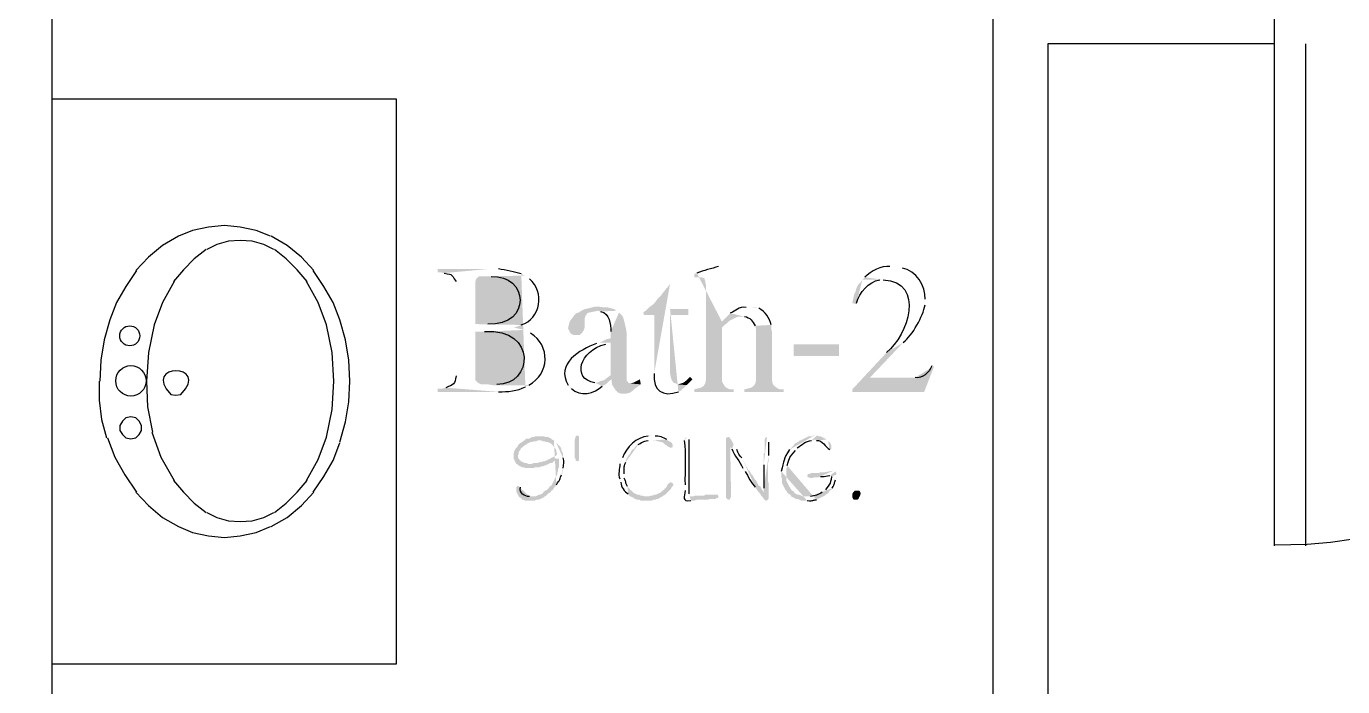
# Model space of a CAD drawing. Header units: inches. Extents: x -167 to 6071, y -6287 to -2731.
# Drawn here: x 1395.3 to 1479.2, y -5917.1 to -5875 of the extents above; entities that cross this region are included whole.
import ezdxf

# ---------------------------------------------------------------- set-up
doc = ezdxf.new("R2010")
doc.units = ezdxf.units.IN
doc.header["$LTSCALE"] = 96
doc.header["$MEASUREMENT"] = 0
doc.layers.add('PDF_Geometry', color=7, linetype='Continuous', true_color=0x4a4a4a)
doc.layers.add('PDF_Solid Fills', color=7, linetype='Continuous')

msp = doc.modelspace()

# ---------------------------------------------------------------- hatches: boundary and pattern name
at = {"layer": 'PDF_Solid Fills', "transparency": 33554559}
h = msp.add_hatch(color=256, dxfattribs=at)
h.paths.add_polyline_path([(1424.81, -5890.442), (1421.503, -5890.442), (1421.503, -5890.655), (1421.663, -5890.655), (1421.93, -5890.709)], flags=0)
h.paths.add_polyline_path([(1422.677, -5891.242), (1422.677, -5897.269)], flags=0)
h.paths.add_polyline_path([(1422.037, -5898.015), (1421.823, -5898.069), (1421.503, -5898.069), (1421.503, -5898.282), (1425.397, -5898.282)], flags=0)
h.paths.add_polyline_path([(1427.103, -5897.962), (1427.317, -5897.855), (1425.023, -5897.855), (1424.703, -5897.802), (1424.277, -5897.802), (1424.063, -5897.695), (1423.903, -5897.535), (1423.903, -5894.442), (1424.437, -5894.442), (1427.05, -5894.335), (1426.837, -5894.282), (1426.57, -5894.229), (1426.357, -5894.175), (1426.57, -5894.122), (1426.837, -5894.015), (1423.903, -5893.962), (1423.903, -5891.295), (1423.957, -5891.082), (1424.117, -5890.922), (1424.597, -5890.922), (1427.05, -5890.869), (1426.837, -5890.762)], flags=0)
h.paths.add_polyline_path([(1425.397, -5890.442), (1425.13, -5890.442)], flags=0)
h = msp.add_hatch(color=256, dxfattribs=at)
h.paths.add_polyline_path([(1439.637, -5890.229), (1439.423, -5890.282)], flags=0)
h.paths.add_polyline_path([(1438.037, -5890.709), (1437.877, -5890.762), (1437.877, -5890.975), (1438.357, -5890.975), (1438.463, -5891.029), (1438.517, -5891.029), (1438.57, -5891.242), (1438.623, -5891.509), (1438.623, -5897.535), (1438.57, -5897.749), (1438.463, -5897.909), (1438.303, -5898.015), (1437.877, -5898.122), (1437.877, -5898.282), (1440.383, -5898.282), (1440.383, -5898.122), (1440.17, -5898.122), (1440.01, -5898.069), (1439.85, -5897.962), (1439.743, -5897.802), (1439.637, -5897.589), (1439.637, -5894.175), (1439.743, -5894.069), (1439.957, -5893.909), (1439.637, -5893.802)], flags=0)
h = msp.add_hatch(color=256, dxfattribs=at)
h.paths.add_polyline_path([(1450.463, -5890.282), (1450.357, -5890.282)], flags=0)
h.paths.add_polyline_path([(1448.757, -5890.975), (1448.597, -5891.135), (1449.93, -5891.135)], flags=0)
h.paths.add_polyline_path([(1450.143, -5895.775), (1447.957, -5898.122), (1449.077, -5897.375), (1451.21, -5895.135)], flags=0)
h.paths.add_polyline_path([(1452.597, -5892.735), (1452.597, -5892.362)], flags=0)
h.paths.add_polyline_path([(1451.157, -5890.389), (1450.73, -5890.282)], flags=0)
h = msp.add_hatch(color=256, dxfattribs=at)
h.paths.add_polyline_path([(1427.05, -5890.869), (1424.597, -5890.922), (1424.917, -5890.922)], flags=0)
h.paths.add_polyline_path([(1424.703, -5893.962), (1423.903, -5893.962), (1426.837, -5894.015)], flags=0)
h.paths.add_polyline_path([(1427.37, -5891.082), (1427.21, -5890.975)], flags=0)
h = msp.add_hatch(color=256, dxfattribs=at)
h.paths.add_polyline_path([(1448.597, -5891.135), (1448.49, -5891.295), (1448.33, -5891.455), (1448.223, -5891.669), (1448.17, -5891.882), (1448.063, -5892.095), (1448.01, -5892.362), (1447.957, -5892.629), (1448.223, -5892.682), (1448.223, -5892.629)], flags=0)
h.paths.add_polyline_path([(1449.717, -5891.135), (1449.93, -5891.135)], flags=0)
h = msp.add_hatch(color=256, dxfattribs=at)
h.paths.add_polyline_path([(1436.33, -5891.402), (1436.17, -5891.615), (1436.117, -5891.669), (1435.903, -5891.935), (1435.743, -5892.149), (1435.53, -5892.362), (1435.37, -5892.575), (1435.21, -5892.735), (1435.05, -5892.842), (1434.89, -5893.002), (1434.783, -5893.109), (1434.677, -5893.162), (1434.623, -5893.269), (1434.677, -5893.375), (1435.317, -5893.375), (1435.317, -5897.109)], flags=0)
h.paths.add_polyline_path([(1436.863, -5898.282), (1437.077, -5898.175), (1437.077, -5898.122), (1437.237, -5898.015), (1437.397, -5897.855), (1436.81, -5897.802), (1436.703, -5897.749), (1436.543, -5897.695), (1436.437, -5897.535), (1436.383, -5897.375), (1436.33, -5897.109), (1436.33, -5893.375), (1437.503, -5893.375), (1437.503, -5893.002), (1436.33, -5893.002)], flags=0)
for points in [[(1431.743, -5892.842), (1431.583, -5892.842), (1431.157, -5892.949), (1430.89, -5893.002), (1430.677, -5893.109), (1430.517, -5893.215), (1430.357, -5893.269), (1430.197, -5893.429), (1430.037, -5893.642), (1429.93, -5893.802), (1429.877, -5894.015), (1429.823, -5894.229), (1429.877, -5894.335), (1429.983, -5894.549), (1430.143, -5894.655), (1430.57, -5894.655), (1430.73, -5894.495), (1430.837, -5894.335), (1430.89, -5894.122), (1430.89, -5893.589), (1430.943, -5893.429), (1431.05, -5893.269), (1431.21, -5893.215), (1431.743, -5893.109), (1432.917, -5893.109), (1432.757, -5893.002), (1432.33, -5892.895), (1432.063, -5892.895)], [(1440.01, -5893.429), (1439.797, -5893.642), (1439.637, -5893.802), (1439.957, -5893.909), (1440.117, -5893.749), (1440.543, -5893.535), (1440.703, -5893.482), (1440.917, -5893.482)], [(1432.33, -5897.375), (1432.117, -5897.535), (1431.903, -5897.589), (1431.69, -5897.695), (1431.53, -5897.695), (1432.223, -5897.802), (1432.383, -5897.642), (1432.597, -5897.482)], [(1437.61, -5897.322), (1437.397, -5897.535), (1437.183, -5897.695), (1437.023, -5897.749), (1436.81, -5897.802), (1437.397, -5897.855), (1437.557, -5897.695), (1437.77, -5897.482)], [(1428.01, -5901.109), (1427.743, -5901.109), (1427.637, -5901.162), (1427.53, -5901.162), (1427.423, -5901.215), (1427.317, -5901.269), (1427.157, -5901.269), (1427.05, -5901.375), (1426.943, -5901.429), (1426.89, -5901.482), (1426.783, -5901.535), (1426.677, -5901.642), (1426.623, -5901.695), (1426.57, -5901.802), (1426.463, -5901.909), (1426.41, -5902.015), (1426.357, -5902.175), (1426.357, -5902.549), (1426.41, -5902.655), (1426.517, -5902.869), (1427.423, -5902.869), (1427.263, -5902.869), (1427.157, -5902.815), (1427.05, -5902.815), (1426.837, -5902.709), (1426.783, -5902.655), (1426.677, -5902.549), (1426.623, -5902.442), (1426.623, -5902.335), (1426.677, -5902.229), (1426.677, -5902.122), (1426.783, -5901.962), (1426.837, -5901.855), (1426.943, -5901.802), (1427.05, -5901.695), (1427.157, -5901.642), (1427.21, -5901.589), (1427.317, -5901.535), (1427.423, -5901.482), (1427.53, -5901.482), (1427.637, -5901.429), (1427.797, -5901.429), (1427.903, -5901.375), (1428.917, -5901.375), (1428.81, -5901.322), (1428.757, -5901.269), (1428.65, -5901.215), (1428.543, -5901.162), (1428.383, -5901.162), (1428.277, -5901.109), (1428.17, -5901.109)], [(1430.517, -5901.322), (1430.517, -5902.655), (1430.41, -5902.709), (1430.303, -5902.655), (1430.303, -5902.549), (1430.25, -5902.495), (1430.25, -5901.322), (1430.303, -5901.162), (1430.303, -5901.109), (1430.41, -5901.055), (1430.517, -5901.109)], [(1436.17, -5901.375), (1435.157, -5901.375), (1435.423, -5901.375), (1435.53, -5901.429), (1435.637, -5901.429), (1435.69, -5901.482), (1435.797, -5901.482), (1435.903, -5901.535), (1436.01, -5901.642), (1436.117, -5901.695), (1436.17, -5901.749), (1436.277, -5901.802), (1436.383, -5901.855), (1436.49, -5901.802), (1436.49, -5901.642), (1436.437, -5901.535), (1436.383, -5901.482), (1436.277, -5901.429)], [(1440.01, -5901.162), (1439.903, -5901.215), (1439.903, -5905.002), (1439.957, -5905.109), (1440.063, -5905.162), (1440.17, -5905.109), (1440.17, -5905.055), (1440.223, -5904.949), (1440.17, -5901.749), (1440.383, -5901.642), (1440.33, -5901.535), (1440.223, -5901.322), (1440.17, -5901.269), (1440.117, -5901.162)], [(1428.757, -5902.495), (1428.65, -5902.549), (1428.543, -5902.602), (1428.437, -5902.655), (1428.33, -5902.709), (1428.223, -5902.709), (1428.117, -5902.762), (1428.01, -5902.762), (1427.85, -5902.815), (1427.637, -5902.815), (1427.53, -5902.869), (1426.517, -5902.869), (1426.623, -5902.922), (1426.677, -5902.975), (1426.783, -5903.029), (1426.89, -5903.082), (1426.997, -5903.082), (1427.103, -5903.135), (1427.637, -5903.135), (1427.743, -5903.082), (1428.01, -5903.082), (1428.117, -5903.029), (1428.223, -5903.029), (1428.33, -5902.975), (1428.383, -5902.975), (1428.703, -5902.815), (1428.81, -5902.815), (1428.917, -5902.709), (1429.13, -5902.602), (1429.183, -5902.549)], [(1436.383, -5904.042), (1436.277, -5904.095), (1436.17, -5904.202), (1436.117, -5904.309), (1436.063, -5904.415), (1435.957, -5904.469), (1435.957, -5904.522), (1435.85, -5904.575), (1435.743, -5904.682), (1435.637, -5904.735), (1435.53, -5904.789), (1435.423, -5904.842), (1435.317, -5904.842), (1435.21, -5904.895), (1435.103, -5904.895), (1434.943, -5904.949), (1433.823, -5904.949), (1434.037, -5905.055), (1434.09, -5905.109), (1434.25, -5905.162), (1434.357, -5905.162), (1434.463, -5905.215), (1435.157, -5905.215), (1435.263, -5905.162), (1435.37, -5905.162), (1435.477, -5905.109), (1435.583, -5905.109), (1435.637, -5905.055), (1435.743, -5905.002), (1435.85, -5904.949), (1435.903, -5904.895), (1436.01, -5904.842), (1436.117, -5904.735), (1436.223, -5904.629), (1436.277, -5904.575), (1436.383, -5904.469), (1436.437, -5904.362), (1436.49, -5904.309), (1436.543, -5904.202), (1436.49, -5904.095)], [(1448.17, -5905.162), (1448.063, -5905.162), (1448.01, -5905.109), (1447.957, -5905.002), (1447.957, -5904.789), (1448.01, -5904.682), (1448.117, -5904.575), (1448.383, -5904.575), (1448.437, -5904.629), (1448.49, -5904.735), (1448.49, -5904.789), (1448.437, -5904.949), (1448.383, -5905.002), (1448.383, -5905.055), (1448.277, -5905.162)], [(1439.21, -5904.842), (1438.57, -5904.842), (1438.517, -5904.895), (1437.93, -5904.895), (1437.823, -5904.949), (1437.557, -5904.949), (1439.423, -5904.949), (1439.37, -5904.842), (1439.317, -5904.842)]]:
    msp.add_hatch(color=256, dxfattribs=at).paths.add_polyline_path(points)
h = msp.add_hatch(color=256, dxfattribs=at)
h.paths.add_polyline_path([(1441.343, -5892.842), (1441.183, -5892.895)], flags=0)
h.paths.add_polyline_path([(1440.17, -5893.269), (1440.01, -5893.429), (1440.917, -5893.482), (1441.077, -5893.482)], flags=0)
h.paths.add_polyline_path([(1441.77, -5894.069), (1441.823, -5894.335), (1441.823, -5897.535), (1441.77, -5897.749), (1441.663, -5897.909), (1441.503, -5898.015), (1441.077, -5898.122), (1441.077, -5898.282), (1443.583, -5898.282), (1443.583, -5898.122), (1443.37, -5898.122), (1443.21, -5898.069), (1443.05, -5897.962), (1442.89, -5897.802), (1442.837, -5897.589), (1442.837, -5894.495), (1442.783, -5894.229), (1442.783, -5894.015)], flags=0)
h.paths.add_polyline_path([(1441.983, -5892.949), (1441.77, -5892.895), (1441.557, -5892.895)], flags=0)
h = msp.add_hatch(color=256, dxfattribs=at)
h.paths.add_polyline_path([(1432.917, -5893.109), (1431.743, -5893.109), (1431.903, -5893.162)], flags=0)
h.paths.add_polyline_path([(1432.543, -5894.442), (1432.543, -5894.869), (1432.277, -5894.922), (1431.85, -5895.135), (1432.543, -5895.135), (1432.543, -5897.215), (1432.33, -5897.375), (1432.597, -5897.482), (1432.597, -5897.589), (1432.65, -5897.855), (1432.757, -5898.015), (1432.863, -5898.175), (1433.023, -5898.335), (1433.183, -5898.389), (1433.557, -5898.389), (1433.77, -5898.335), (1433.983, -5898.175), (1434.09, -5898.069), (1434.25, -5897.962), (1434.463, -5897.802), (1433.823, -5897.749), (1433.663, -5897.695), (1433.557, -5897.535), (1433.557, -5894.495), (1433.503, -5894.175), (1433.45, -5893.962), (1433.397, -5893.749), (1433.343, -5893.535), (1433.237, -5893.375), (1433.077, -5893.215)], flags=0)
h = msp.add_hatch(color=256, dxfattribs=at)
h.paths.add_polyline_path([(1427.05, -5894.335), (1424.437, -5894.442), (1424.49, -5894.442)], flags=0)
h.paths.add_polyline_path([(1425.29, -5897.802), (1425.023, -5897.855), (1427.317, -5897.855)], flags=0)
h.paths.add_polyline_path([(1427.423, -5894.549), (1427.263, -5894.442)], flags=0)
h = msp.add_hatch(color=256, dxfattribs=at)
h.paths.add_polyline_path([(1431.85, -5895.135), (1431.637, -5895.189)], flags=0)
h.paths.add_polyline_path([(1429.823, -5897.855), (1429.983, -5898.069), (1430.037, -5898.069)], flags=0)
h.paths.add_polyline_path([(1432.01, -5897.909), (1432.223, -5897.802), (1431.53, -5897.695)], flags=0)
h.paths.add_polyline_path([(1432.223, -5895.242), (1432.543, -5895.135)], flags=0)
h = msp.add_hatch(color=256, dxfattribs=at)
h.paths.add_polyline_path([(1453.077, -5896.575), (1453.023, -5896.629)], flags=0)
h.paths.add_polyline_path([(1451.957, -5897.375), (1449.077, -5897.375), (1447.957, -5898.122), (1447.957, -5898.282), (1452.543, -5898.282), (1453.183, -5896.629)], flags=0)
h = msp.add_hatch(color=256, dxfattribs=at)
h.paths.add_polyline_path([(1428.917, -5901.375), (1428.01, -5901.375), (1428.117, -5901.375), (1428.223, -5901.429), (1428.33, -5901.429), (1428.437, -5901.482), (1428.543, -5901.482), (1428.65, -5901.535), (1428.757, -5901.589), (1428.863, -5901.695), (1428.917, -5901.802), (1429.023, -5901.909), (1429.077, -5902.015), (1429.077, -5902.122), (1429.13, -5902.229), (1429.077, -5902.335), (1428.97, -5902.389), (1428.863, -5902.442), (1428.757, -5902.495), (1429.183, -5902.549), (1429.237, -5902.549), (1429.237, -5903.082), (1429.183, -5903.189), (1429.183, -5903.349), (1429.13, -5903.455), (1429.13, -5903.562), (1429.077, -5903.669), (1429.023, -5903.722), (1428.97, -5903.829), (1428.863, -5904.042), (1428.757, -5904.255), (1428.65, -5904.309), (1428.597, -5904.415), (1428.49, -5904.522), (1428.277, -5904.629), (1428.223, -5904.735), (1428.117, -5904.789), (1428.01, -5904.842), (1427.957, -5904.842), (1427.85, -5904.895), (1427.743, -5904.949), (1427.37, -5904.949), (1428.277, -5905.002), (1428.33, -5904.949), (1428.437, -5904.895), (1428.49, -5904.842), (1428.597, -5904.735), (1428.703, -5904.682), (1428.757, -5904.575), (1428.863, -5904.522), (1428.917, -5904.415), (1429.023, -5904.309), (1429.077, -5904.202)], flags=0)
h.paths.add_polyline_path([(1429.397, -5903.562), (1429.45, -5903.509), (1429.45, -5903.402), (1429.503, -5903.295), (1429.503, -5903.135)], flags=0)
h.paths.add_polyline_path([(1429.503, -5902.495), (1429.503, -5902.229), (1429.45, -5902.122), (1429.397, -5902.015), (1429.397, -5901.909), (1429.343, -5901.802), (1429.29, -5901.749), (1429.183, -5901.642), (1429.077, -5901.535), (1429.023, -5901.429)], flags=0)
h = msp.add_hatch(color=256, dxfattribs=at)
h.paths.add_polyline_path([(1435.157, -5901.055), (1435.05, -5901.055), (1434.943, -5901.109)], flags=0)
h.paths.add_polyline_path([(1433.29, -5902.495), (1433.237, -5902.602), (1433.183, -5902.709), (1433.13, -5902.869)], flags=0)
h.paths.add_polyline_path([(1433.13, -5903.829), (1433.13, -5903.935), (1433.183, -5904.042)], flags=0)
h.paths.add_polyline_path([(1433.663, -5904.789), (1433.717, -5904.895), (1433.823, -5904.949), (1434.837, -5904.949), (1434.73, -5904.949), (1434.57, -5904.895), (1434.463, -5904.895), (1434.357, -5904.842), (1434.25, -5904.842), (1434.037, -5904.735), (1433.983, -5904.682), (1433.877, -5904.575), (1433.77, -5904.522), (1433.77, -5904.469), (1433.663, -5904.362), (1433.61, -5904.309)], flags=0)
h.paths.add_polyline_path([(1433.397, -5903.775), (1433.397, -5903.509)], flags=0)
h.paths.add_polyline_path([(1433.503, -5902.762), (1433.503, -5902.655), (1433.557, -5902.549), (1433.663, -5902.335), (1433.77, -5902.229), (1433.877, -5902.015), (1433.93, -5901.962), (1434.037, -5901.909), (1434.09, -5901.802), (1434.197, -5901.695), (1434.303, -5901.642)], flags=0)
h.paths.add_polyline_path([(1434.943, -5901.375), (1436.17, -5901.375), (1436.117, -5901.322)], flags=0)
h.paths.add_polyline_path([(1435.37, -5901.109), (1435.263, -5901.055)], flags=0)
h = msp.add_hatch(color=256, dxfattribs=at)
h.paths.add_polyline_path([(1437.397, -5901.162), (1437.29, -5901.215), (1437.237, -5901.375)], flags=0)
h.paths.add_polyline_path([(1437.29, -5904.202), (1437.29, -5904.575)], flags=0)
h.paths.add_polyline_path([(1437.663, -5905.215), (1437.877, -5905.215), (1438.037, -5905.162), (1438.73, -5905.162), (1438.837, -5905.109), (1439.21, -5905.109), (1439.317, -5905.055), (1439.37, -5905.055), (1439.423, -5904.949), (1437.557, -5904.949), (1437.557, -5904.789)], flags=0)
h.paths.add_polyline_path([(1437.557, -5901.322), (1437.503, -5901.215)], flags=0)
h = msp.add_hatch(color=256, dxfattribs=at)
h.paths.add_polyline_path([(1442.517, -5901.162), (1442.41, -5901.215), (1442.357, -5901.375), (1442.357, -5902.175), (1442.303, -5902.229), (1442.303, -5902.922)], flags=0)
h.paths.add_polyline_path([(1442.303, -5904.415), (1442.303, -5904.682), (1441.983, -5904.682), (1442.09, -5904.789), (1442.143, -5904.895), (1442.25, -5905.002), (1442.303, -5905.109), (1442.41, -5905.215), (1442.463, -5905.215), (1442.57, -5905.162), (1442.623, -5905.055), (1442.623, -5904.095), (1442.57, -5903.989), (1442.57, -5902.815), (1442.623, -5902.709), (1442.623, -5902.335)], flags=0)
h.paths.add_polyline_path([(1442.623, -5901.482), (1442.623, -5901.215)], flags=0)
h = msp.add_hatch(color=256, dxfattribs=at)
h.paths.add_polyline_path([(1445.557, -5901.055), (1445.503, -5901.055), (1445.397, -5901.109), (1445.183, -5901.109), (1445.077, -5901.162), (1444.97, -5901.215), (1444.863, -5901.269), (1444.757, -5901.322), (1444.65, -5901.375), (1444.597, -5901.375), (1444.49, -5901.482), (1444.277, -5901.589), (1444.223, -5901.695), (1444.117, -5901.802), (1444.063, -5901.855), (1443.957, -5901.962)], flags=0)
h.paths.add_polyline_path([(1443.423, -5903.349), (1443.423, -5903.722), (1443.477, -5903.829), (1443.477, -5904.095), (1443.53, -5904.202), (1443.637, -5904.415), (1443.69, -5904.522), (1443.743, -5904.575), (1443.797, -5904.682), (1443.903, -5904.789), (1444.01, -5904.842), (1444.063, -5904.949), (1444.383, -5905.109), (1444.49, -5905.109), (1444.703, -5905.215), (1445.077, -5905.215)], flags=0)
h.paths.add_polyline_path([(1445.663, -5905.162), (1445.77, -5905.109), (1445.877, -5905.055), (1445.983, -5905.002), (1446.09, -5904.949), (1444.81, -5904.949), (1444.597, -5904.842), (1444.49, -5904.842), (1444.277, -5904.735), (1444.223, -5904.629), (1444.117, -5904.575), (1444.063, -5904.522), (1444.01, -5904.415), (1443.957, -5904.362), (1443.903, -5904.255), (1443.743, -5903.935), (1443.743, -5903.189), (1443.797, -5903.082), (1443.797, -5902.975)], flags=0)
h.paths.add_polyline_path([(1444.33, -5902.015), (1444.383, -5901.962), (1444.437, -5901.855)], flags=0)
h.paths.add_polyline_path([(1445.343, -5901.375), (1445.45, -5901.375), (1445.557, -5901.322), (1446.303, -5901.322), (1446.25, -5901.269), (1445.93, -5901.109), (1445.823, -5901.109), (1445.717, -5901.055)], flags=0)
h = msp.add_hatch(color=256, dxfattribs=at)
h.paths.add_polyline_path([(1446.303, -5901.322), (1445.557, -5901.322), (1445.663, -5901.375)], flags=0)
h.paths.add_polyline_path([(1446.517, -5901.962), (1446.623, -5901.909), (1446.623, -5901.695), (1446.57, -5901.589), (1446.517, -5901.482), (1446.41, -5901.429)], flags=0)
h = msp.add_hatch(color=256, dxfattribs=at)
h.paths.add_polyline_path([(1440.383, -5901.642), (1440.17, -5901.749), (1440.17, -5901.802), (1440.277, -5901.909)], flags=0)
h.paths.add_polyline_path([(1440.97, -5903.135), (1441.023, -5903.242), (1441.13, -5903.349)], flags=0)
h.paths.add_polyline_path([(1441.77, -5904.362), (1441.877, -5904.522), (1441.983, -5904.682), (1442.303, -5904.682), (1442.25, -5904.575), (1442.197, -5904.522), (1442.143, -5904.415), (1442.09, -5904.309), (1441.983, -5904.255), (1441.877, -5904.042), (1441.823, -5903.935), (1441.717, -5903.829), (1441.663, -5903.722), (1441.61, -5903.615), (1441.503, -5903.509), (1441.45, -5903.402), (1441.397, -5903.295), (1441.343, -5903.295), (1441.29, -5903.189), (1441.237, -5903.082), (1441.183, -5903.029), (1441.077, -5902.815), (1440.97, -5902.602), (1440.917, -5902.495)], flags=0)
h.paths.add_polyline_path([(1440.597, -5901.962), (1440.543, -5901.855), (1440.49, -5901.749)], flags=0)
h = msp.add_hatch(color=256, dxfattribs=at)
h.paths.add_polyline_path([(1446.783, -5903.295), (1446.197, -5903.402), (1445.93, -5903.402), (1445.823, -5903.455), (1445.343, -5903.455), (1445.237, -5903.509), (1445.13, -5903.509), (1445.077, -5903.615), (1445.13, -5903.722), (1445.183, -5903.722), (1445.29, -5903.775), (1445.397, -5903.775), (1445.503, -5903.722), (1445.823, -5903.722), (1445.93, -5903.669)], flags=0)
h.paths.add_polyline_path([(1446.517, -5903.615), (1446.623, -5903.615), (1446.943, -5903.562), (1446.943, -5903.455), (1446.89, -5903.349)], flags=0)
h = msp.add_hatch(color=256, dxfattribs=at)
h.paths.add_polyline_path([(1446.943, -5903.562), (1446.623, -5903.615), (1446.623, -5903.669)], flags=0)
h.paths.add_polyline_path([(1446.25, -5904.522), (1446.143, -5904.575), (1446.143, -5904.629), (1446.037, -5904.682)], flags=0)
h.paths.add_polyline_path([(1445.29, -5904.949), (1445.13, -5904.949), (1446.09, -5904.949), (1446.197, -5904.895), (1446.25, -5904.842), (1446.357, -5904.789), (1446.463, -5904.682), (1446.517, -5904.575), (1446.623, -5904.522), (1446.677, -5904.415)], flags=0)
h.paths.add_polyline_path([(1446.89, -5903.882), (1446.943, -5903.775), (1446.943, -5903.669)], flags=0)
h = msp.add_hatch(color=256, dxfattribs=at)
h.paths.add_polyline_path([(1426.623, -5904.255), (1426.57, -5904.309), (1426.517, -5904.362), (1426.517, -5904.629), (1426.57, -5904.735), (1426.677, -5904.949), (1426.73, -5905.002), (1426.837, -5905.055), (1426.89, -5905.162), (1426.997, -5905.162), (1427.103, -5905.215), (1427.69, -5905.215), (1427.797, -5905.162), (1427.957, -5905.162), (1428.277, -5905.002), (1427.37, -5904.949)], flags=0)
h.paths.add_polyline_path([(1426.783, -5904.362), (1426.73, -5904.255)], flags=0)

# ---------------------------------------------------------------- linework, layer by layer
at = {"layer": 'PDF_Geometry', "color": 7}
for points in [[(1474.89, -5908.095), (1474.89, -5876.095), (1474.89, -5872.575), (1467.85, -5872.575), (1459.05, -5863.775), (1456.543, -5866.229), (1459.423, -5869.055), (1456.917, -5871.562), (1456.917, -5957.589), (1396.917, -5957.589), (1396.917, -5819.082), (1432.917, -5819.082), (1432.917, -5842.602), (1436.757, -5846.442)], [(1474.89, -5876.095), (1460.437, -5876.095), (1460.437, -5990.815), (1456.917, -5990.815), (1456.917, -5961.109), (1396.917, -5961.109), (1396.917, -6048.575), (1456.917, -6048.575), (1456.917, -6018.815), (1460.437, -6018.815), (1460.437, -6048.575), (1478.89, -6048.575), (1478.89, -6052.042), (1386.89, -6052.042), (1386.89, -5997.589), (1373.663, -5997.589), (1373.663, -5994.069)], [(1476.863, -5876.095), (1476.863, -5908.095)]]:
    msp.add_lwpolyline(points, dxfattribs=at)
at = {"layer": 'PDF_Geometry'}
msp.add_lwpolyline([(1474.89, -5908.042), (1476.97, -5907.989, 0.376096), (1506.783, -5878.175), (1506.837, -5876.095)], format="xyb", dxfattribs=at)
for points in [[(1396.917, -5915.615), (1418.89, -5915.615), (1418.89, -5879.615), (1396.917, -5879.615)], [(1410.837, -5888.362), (1409.93, -5887.989), (1408.917, -5887.775), (1407.903, -5887.669), (1406.89, -5887.775), (1405.877, -5887.989), (1404.97, -5888.362), (1403.957, -5888.949), (1403.05, -5889.695), (1402.25, -5890.549)], [(1411.05, -5889.215), (1410.41, -5888.895), (1409.663, -5888.682), (1408.917, -5888.629), (1408.17, -5888.682), (1407.423, -5888.895), (1406.783, -5889.215)], [(1413.61, -5890.549), (1412.81, -5889.695), (1411.903, -5888.949), (1410.89, -5888.362)], [(1406.73, -5889.215), (1405.983, -5889.802), (1405.29, -5890.495), (1404.65, -5891.242)], [(1413.183, -5891.242), (1412.543, -5890.495), (1411.85, -5889.802), (1411.103, -5889.215)], [(1402.303, -5890.549), (1401.61, -5891.562), (1401.023, -5892.575), (1400.597, -5893.695), (1400.223, -5894.975), (1400.01, -5896.255), (1399.957, -5897.589)], [(1404.703, -5891.242), (1403.957, -5892.575), (1403.423, -5894.015), (1403.05, -5895.775), (1402.943, -5897.589), (1402.997, -5899.242), (1403.317, -5900.842)], [(1413.13, -5903.935), (1413.877, -5902.602), (1414.41, -5901.162), (1414.783, -5899.402), (1414.89, -5897.589), (1414.783, -5895.775), (1414.41, -5894.015), (1413.877, -5892.575), (1413.13, -5891.242)], [(1415.263, -5901.482), (1415.637, -5900.202), (1415.85, -5898.922), (1415.903, -5897.589), (1415.85, -5896.255), (1415.637, -5894.975), (1415.263, -5893.695), (1414.837, -5892.575), (1414.25, -5891.562), (1413.557, -5890.549)], [(1399.903, -5897.589), (1399.903, -5898.815), (1400.063, -5900.042), (1400.383, -5901.215)], [(1404.49, -5898.442), (1404.81, -5898.495), (1405.13, -5898.442)], [(1400.437, -5901.215), (1400.917, -5902.442), (1401.557, -5903.562), (1402.303, -5904.682)], [(1403.263, -5900.842), (1403.85, -5902.442), (1404.703, -5903.935)], [(1413.557, -5904.682), (1414.25, -5903.669), (1414.837, -5902.655), (1415.263, -5901.535)], [(1402.25, -5904.682), (1403.05, -5905.535), (1403.957, -5906.282), (1404.97, -5906.869), (1405.877, -5907.242), (1406.89, -5907.455), (1407.903, -5907.562), (1408.917, -5907.455), (1409.93, -5907.242), (1410.837, -5906.869)], [(1404.65, -5903.935), (1405.29, -5904.682), (1405.983, -5905.375), (1406.73, -5905.962)], [(1410.89, -5906.869), (1411.903, -5906.282), (1412.81, -5905.535), (1413.61, -5904.682)], [(1411.103, -5905.962), (1411.85, -5905.375), (1412.543, -5904.682), (1413.183, -5903.935)], [(1406.783, -5905.962), (1407.423, -5906.282), (1408.17, -5906.495), (1408.917, -5906.549), (1409.663, -5906.495), (1410.41, -5906.282), (1411.05, -5905.962)]]:
    msp.add_lwpolyline(points, dxfattribs=at)
msp.add_lwpolyline([(1401.93, -5901.269), (1402.25, -5901.215), (1402.463, -5901.002), (1402.623, -5900.735), (1402.623, -5900.415), (1402.463, -5900.149), (1402.25, -5899.935), (1401.93, -5899.882), (1401.61, -5899.935), (1401.397, -5900.149), (1401.237, -5900.415), (1401.237, -5900.735), (1401.397, -5901.002), (1401.61, -5901.215)], close=True, dxfattribs=at)
for centre, radius in [((1401.865, -5894.712), 0.637), ((1401.939, -5897.58), 0.969)]:
    msp.add_circle(centre, radius, dxfattribs=at)
for points in [[(1426.837, -5890.762), (1426.418, -5890.627), (1425.832, -5890.516), (1425.397, -5890.442)], [(1439.423, -5890.282), (1438.959, -5890.424), (1438.497, -5890.553), (1438.037, -5890.709)], [(1450.357, -5890.282), (1449.818, -5890.239), (1449.122, -5890.59), (1448.757, -5890.975)], [(1452.597, -5892.362), (1452.652, -5891.534), (1452.004, -5890.552), (1451.157, -5890.389)], [(1421.93, -5890.709), (1422.541, -5890.872), (1422.301, -5890.706), (1422.677, -5891.242)], [(1424.917, -5890.922), (1427.265, -5890.808), (1427.558, -5894.057), (1424.703, -5893.962)], [(1426.837, -5894.015), (1428.074, -5893.635), (1428.358, -5891.905), (1427.37, -5891.082)], [(1448.223, -5892.629), (1448.438, -5891.923), (1448.962, -5891.272), (1449.717, -5891.135)], [(1449.93, -5891.135), (1452.648, -5891.306), (1451.497, -5894.679), (1450.143, -5895.775)], [(1441.183, -5892.895), (1440.688, -5892.851), (1440.557, -5893.106), (1440.17, -5893.269)], [(1442.783, -5894.015), (1442.692, -5893.57), (1442.392, -5893.156), (1441.983, -5892.949)], [(1451.21, -5895.135), (1451.792, -5894.653), (1452.472, -5893.488), (1452.597, -5892.735)], [(1431.903, -5893.162), (1432.478, -5893.271), (1432.559, -5893.968), (1432.543, -5894.442)], [(1441.077, -5893.482), (1441.466, -5893.523), (1441.58, -5893.788), (1441.77, -5894.069)], [(1424.49, -5894.442), (1427.881, -5894.214), (1427.569, -5897.887), (1425.29, -5897.802)], [(1427.317, -5897.855), (1428.649, -5897.145), (1428.729, -5895.315), (1427.423, -5894.549)], [(1431.637, -5895.189), (1430.56, -5895.623), (1429.031, -5896.455), (1429.823, -5897.855)], [(1431.53, -5897.695), (1430.047, -5897.47), (1430.533, -5895.649), (1432.223, -5895.242)], [(1405.13, -5898.442), (1407.089, -5896.437), (1402.531, -5896.437), (1404.49, -5898.442)], [(1435.317, -5897.109), (1435.207, -5898.214), (1435.864, -5898.622), (1436.863, -5898.282)], [(1453.023, -5896.629), (1452.84, -5897.053), (1452.452, -5897.441), (1451.957, -5897.375)], [(1422.677, -5897.269), (1422.624, -5897.818), (1422.489, -5897.811), (1422.037, -5898.015)], [(1425.397, -5898.282), (1425.98, -5898.275), (1426.574, -5898.227), (1427.103, -5897.962)], [(1430.037, -5898.069), (1430.59, -5898.634), (1431.508, -5898.379), (1432.01, -5897.909)], [(1434.943, -5901.109), (1434.191, -5901.159), (1433.533, -5901.802), (1433.29, -5902.495)], [(1434.303, -5901.642), (1434.702, -5901.399), (1434.51, -5901.489), (1434.943, -5901.375)], [(1436.117, -5901.322), (1435.904, -5901.206), (1435.611, -5901.072), (1435.37, -5901.109)], [(1437.237, -5901.375), (1437.354, -5902.181), (1437.259, -5903.345), (1437.29, -5904.202)], [(1437.557, -5904.789), (1437.557, -5903.633), (1437.557, -5902.478), (1437.557, -5901.322)], [(1444.437, -5901.855), (1444.704, -5901.664), (1445.004, -5901.413), (1445.343, -5901.375)], [(1445.663, -5901.375), (1446.077, -5901.336), (1446.222, -5901.794), (1446.517, -5901.962)], [(1440.277, -5901.909), (1440.423, -5902.343), (1440.785, -5902.72), (1440.97, -5903.135)], [(1440.917, -5902.495), (1440.715, -5902.322), (1440.682, -5902.214), (1440.597, -5901.962)], [(1442.623, -5902.335), (1442.623, -5902.051), (1442.623, -5901.767), (1442.623, -5901.482)], [(1443.957, -5901.962), (1443.542, -5902.586), (1443.613, -5902.648), (1443.423, -5903.349)], [(1443.797, -5902.975), (1444.031, -5902.313), (1443.861, -5902.583), (1444.33, -5902.015)], [(1429.503, -5903.135), (1429.514, -5902.933), (1429.641, -5902.694), (1429.503, -5902.495)], [(1433.13, -5902.869), (1433.13, -5903.181), (1432.985, -5903.525), (1433.13, -5903.829)], [(1433.397, -5903.509), (1433.414, -5903.047), (1433.334, -5903.183), (1433.503, -5902.762)], [(1442.303, -5902.922), (1442.303, -5903.42), (1442.303, -5903.918), (1442.303, -5904.415)], [(1429.077, -5904.202), (1429.341, -5903.802), (1429.248, -5904.037), (1429.397, -5903.562)], [(1433.61, -5904.309), (1433.374, -5903.891), (1433.632, -5904.193), (1433.397, -5903.775)], [(1441.13, -5903.349), (1441.277, -5903.644), (1441.551, -5904.128), (1441.77, -5904.362)], [(1445.93, -5903.669), (1446.325, -5903.698), (1446.257, -5903.616), (1446.517, -5903.615)], [(1446.623, -5903.669), (1446.55, -5904.278), (1446.521, -5904.114), (1446.25, -5904.522)], [(1446.677, -5904.415), (1446.871, -5904.082), (1446.788, -5904.121), (1446.89, -5903.882)], [(1427.37, -5904.949), (1427.033, -5904.954), (1426.72, -5904.749), (1426.783, -5904.362)], [(1433.183, -5904.042), (1433.21, -5904.343), (1433.424, -5904.641), (1433.663, -5904.789)], [(1437.29, -5904.575), (1437.238, -5904.966), (1437.068, -5905.295), (1437.663, -5905.215)], [(1446.037, -5904.682), (1445.79, -5904.809), (1445.57, -5904.935), (1445.29, -5904.949)], [(1445.077, -5905.215), (1445.536, -5905.245), (1445.382, -5905.18), (1445.663, -5905.162)]]:
    msp.add_open_spline(points, degree=3, dxfattribs=at)
at = {"layer": 'PDF_Solid Fills', "transparency": 33554559}
for points in [[(1444.223, -5895.989), (1447.103, -5895.989), (1444.223, -5895.242), (1447.103, -5895.242)], [(1434.41, -5897.482), (1433.983, -5897.695), (1434.463, -5897.802), (1433.823, -5897.749)]]:
    msp.add_solid(points, dxfattribs=at)

doc.saveas('drawing.dxf')
